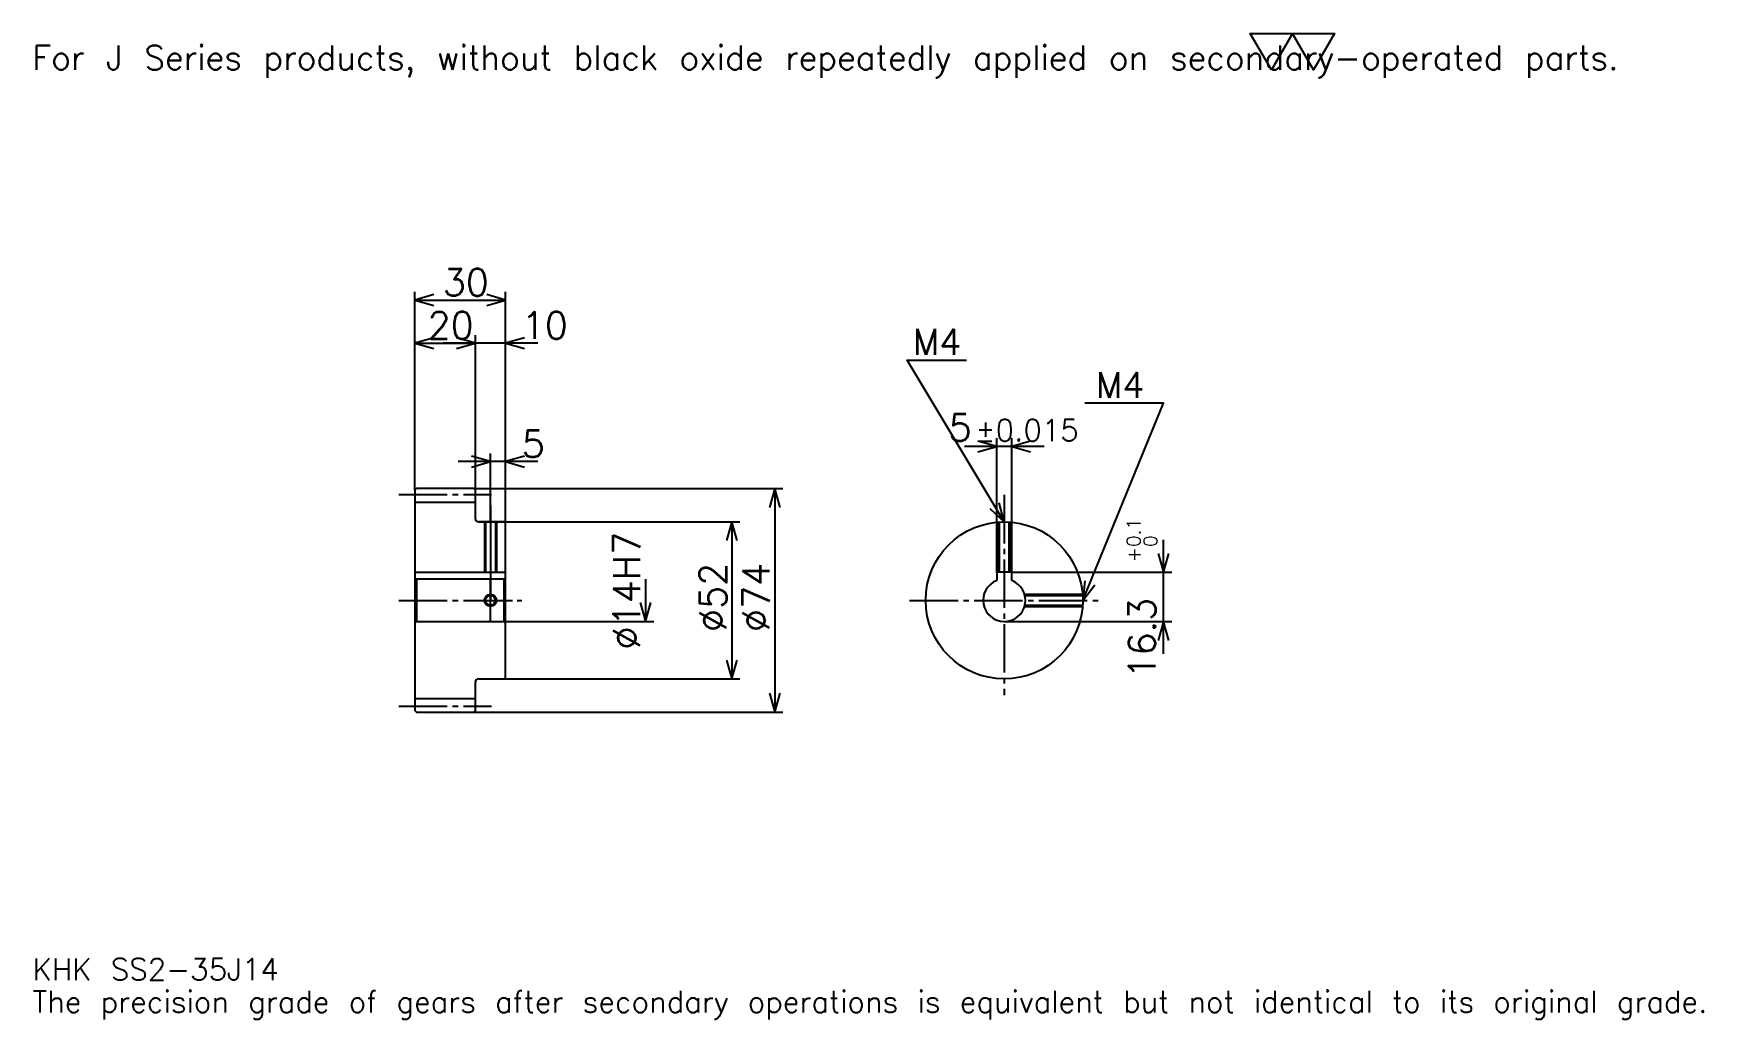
# Model space of a CAD drawing. Extents: x 18 to 571, y 7 to 333.
import ezdxf

# ---------------------------------------------------------------- set-up
doc = ezdxf.new("R2010")
doc.units = 0
doc.linetypes.add('DASHDOT', pattern=[21.391305, 16.043478, -1.782609, 1.782609, -1.782609])
doc.layers.get('0').update_dxf_attribs({"linetype": 'CONTINUOUS'})
doc.layers.add('DASHDOT', color=6, linetype='DASHDOT')
doc.styles.add('KANJI', font='TXT', dxfattribs={"bigfont": 'BIGFONT'})

msp = doc.modelspace()

# ---------------------------------------------------------------- linework, layer by layer
at = {"color": 5}
for p, q in [((144.391296, 182.282608), (144.391296, 247.347824)), ((144.391296, 244.67392), (174.391296, 244.67392)), ((174.391296, 182.282608), (174.391296, 247.347824)), ((164.391296, 182.282608), (164.391296, 233.086945)), ((144.391296, 230.41304), (164.391296, 230.41304)), ((185.086945, 230.41304), (153.695648, 230.41304)), ((169.391296, 182.282608), (169.391296, 193.869568)), ((352.630432, 196.239136), (326.239136, 196.239136)), ((336.934753, 154.582611), (336.934753, 198.91304)), ((341.934753, 154.582611), (341.934753, 198.91304)), ((185.086945, 191.195648), (158.695648, 191.195648)), ((144.391296, 181.782608), (144.391296, 182.282608)), ((163.891296, 182.282608), (174.391296, 182.282608)), ((164.391296, 181.782608), (164.391296, 182.282608)), ((169.391296, 171.282608), (169.391296, 182.282608)), ((169.391296, 171.282608), (169.391296, 182.282608)), ((174.391296, 182.282608), (266.195648, 182.282608)), ((174.391296, 170.782608), (174.391296, 182.282608)), ((263.521729, 182.282608), (263.521729, 108.282608)), ((165.391296, 171.282608), (174.391296, 171.282608)), ((174.391296, 171.282608), (251.934784, 171.282608)), ((249.260864, 171.282608), (249.260864, 119.282608)), ((392.173889, 127.58696), (392.173889, 165.278259)), ((220.73912, 152.282608), (220.73912, 138.282608)), ((341.934753, 154.582611), (394.847809, 154.582611)), ((174.391296, 138.282608), (223.413025, 138.282608)), ((339.434753, 138.282608), (394.847809, 138.282608)), ((165.391296, 119.282608), (174.391296, 119.282608)), ((174.391296, 119.282608), (251.934784, 119.282608)), ((163.891296, 108.282608), (174.391296, 108.282608)), ((174.391296, 108.282608), (266.195648, 108.282608))]:
    msp.add_line(p, q, dxfattribs=at)
at = {"color": 4}
for p, q in [((144.391296, 177.782608), (164.391296, 177.782608)), ((144.391296, 154.582611), (174.391296, 154.582611)), ((144.891296, 152.282608), (144.891296, 138.282608)), ((173.891296, 152.282608), (174.391296, 152.782608)), ((173.891296, 138.282608), (174.391296, 137.782608)), ((144.391296, 112.782608), (164.391296, 112.782608))]:
    msp.add_line(p, q, dxfattribs=at)
at = {"color": 7}
msp.add_lwpolyline([(427.82608, 320.869568), (420.873901, 332.920013), (448.682617, 332.920013), (441.730438, 320.869568), (434.778259, 332.920013), (427.82608, 320.869568)], dxfattribs=at)
at = {"color": 5}
for points in [[(150.630432, 246.456512), (144.391296, 244.67392), (150.630432, 242.891296)], [(168.152161, 242.891296), (174.391296, 244.67392), (168.152161, 246.456512)], [(150.630432, 232.195648), (144.391296, 230.41304), (150.630432, 228.630432)], [(158.152161, 228.630432), (164.391296, 230.41304), (158.152161, 232.195648)], [(158.152161, 228.630432), (164.391296, 230.41304), (158.152161, 232.195648)], [(180.630432, 232.195648), (174.391296, 230.41304), (180.630432, 228.630432)], [(339.434753, 171.282608), (307.347839, 224.760864), (326.956512, 224.760864)], [(365.434753, 145.282608), (392.173889, 210.5), (366.147827, 210.5)], [(330.695618, 194.456512), (336.934753, 196.239136), (330.695618, 198.021729)], [(348.173889, 198.021729), (341.934753, 196.239136), (348.173889, 194.456512)], [(163.152161, 189.41304), (169.391296, 191.195648), (163.152161, 192.978256)], [(180.630432, 192.978256), (174.391296, 191.195648), (180.630432, 189.41304)], [(265.304321, 176.043472), (263.521729, 182.282608), (261.739136, 176.043472)], [(334.696167, 175.715469), (339.434753, 171.282608), (337.753357, 177.549759)], [(251.043472, 165.043472), (249.260864, 171.282608), (247.478256, 165.043472)], [(390.391296, 160.821747), (392.173889, 154.582611), (393.956482, 160.821747)], [(366.152222, 151.731613), (365.434753, 145.282608), (369.450958, 150.379135)], [(218.956512, 144.521744), (220.73912, 138.282608), (222.521729, 144.521744)], [(393.956482, 132.043472), (392.173889, 138.282608), (390.391296, 132.043472)], [(247.478256, 125.521736), (249.260864, 119.282608), (251.043472, 125.521736)], [(261.739136, 114.521736), (263.521729, 108.282608), (265.304321, 114.521736)]]:
    msp.add_lwpolyline(points, dxfattribs=at)
at = {"color": 4}
for points in [[(164.391296, 172.282608), (164.391296, 181.782608), (163.891296, 182.282608), (144.891296, 182.282608), (144.391296, 181.782608), (144.391296, 137.782608)], [(165.391296, 119.282608), (173.891296, 119.282608), (174.391296, 119.782608), (174.391296, 170.782608), (173.891296, 171.282608), (165.391296, 171.282608)], [(167.391296, 171.282608), (167.391296, 154.582611)], [(167.771301, 171.282608), (167.771301, 154.582611)], [(171.011292, 171.282608), (171.011292, 154.582611)], [(171.391296, 171.282608), (171.391296, 154.582611)], [(337.434753, 154.582611), (337.434753, 171.205566)], [(337.814758, 154.582611), (337.814758, 171.232086)], [(341.054749, 154.582611), (341.054749, 171.232086)], [(341.434753, 154.582611), (341.434753, 171.205566)], [(144.391296, 137.782608), (144.891296, 138.282608), (173.891296, 138.282608), (173.891296, 152.282608), (144.891296, 152.282608), (144.391296, 152.782608)], [(341.934753, 151.820953), (341.934753, 154.582611), (336.934753, 154.582611), (336.934753, 151.820953)], [(346.142975, 147.282608), (365.357727, 147.282608)], [(346.244751, 146.902603), (365.384247, 146.902603)], [(346.142975, 143.282608), (365.357727, 143.282608)], [(346.244751, 143.662613), (365.384247, 143.662613)], [(144.391296, 137.782608), (144.391296, 108.782608), (144.891296, 108.282608), (163.891296, 108.282608), (164.391296, 108.782608), (164.391296, 118.282608)]]:
    msp.add_lwpolyline(points, dxfattribs=at)
for centre, radius in [((339.434753, 145.282608), 26), ((169.391296, 145.282608), 1.62)]:
    msp.add_circle(centre, radius, dxfattribs=at)
at = {"color": 7}
msp.add_circle((169.391296, 145.282608), 2, dxfattribs=at)
at = {"color": 4}
for centre, radius, start, end in [((165.391296, 172.282608), 1, 180, 270), ((339.434753, 145.282608), 7, 110.92483306, 69.07516694), ((165.391296, 118.282608), 1, 90, 180)]:
    msp.add_arc(centre, radius, start, end, dxfattribs=at)
at = {"layer": 'DASHDOT', "color": 7}
for p, q in [((139.043472, 180.282608), (169.73912, 180.282608)), ((339.434753, 180.195648), (339.434753, 113.934784)), ((169.391296, 171.282608), (169.391296, 145.282608)), ((139.043472, 145.282608), (179.73912, 145.282608)), ((308.086945, 145.282608), (370.782593, 145.282608)), ((139.043472, 110.282608), (169.73912, 110.282608))]:
    msp.add_line(p, q, dxfattribs=at)
for points in [[(169.391296, 176.630432), (169.391296, 149.234787)], [(169.391296, 137.934784), (169.391296, 152.630432)], [(162.043472, 145.282608), (176.73912, 145.282608)]]:
    msp.add_lwpolyline(points, dxfattribs=at)

# ---------------------------------------------------------------- texts
at = {"color": 7, "style": 'KANJI'}
for s, height, p in [('For J Series products, without black oxide repeatedly applied on secondary-operated parts.', 8.021739, (17.826086, 320.869568)), ('30', 8.913043, (153.597824, 246.100006)), ('20', 8.913043, (148.597824, 231.839127)), ('10', 8.913043, (179.73912, 231.839127)), ('M4', 8.556522, (309.130432, 226.543488)), ('M4', 8.556522, (369.713013, 212.282608)), ('5', 8.913043, (321.036499, 198.021729)), ('%%p0.015', 7.130435, (329.859314, 198.021729)), ('5', 8.913043, (179.73912, 192.621735)), ('KHK SS2-35J14', 7.130435, (17.826086, 19.608696)), ('The precision grade of gears after secondary operations is equivalent but not identical to its original grade.', 7.130435, (17.826086, 8.913043))]:
    msp.add_text(s, height=height, dxfattribs=at).set_placement(p)
for s, height, p in [('%%c14H7', 8.913043, (218.956512, 129.016296)), ('0.1', 4.456522, (384.508667, 162.958817)), ('0', 4.456522, (390.03476, 162.958817)), ('+', 4.456522, (384.508667, 157.967514)), ('%%c52', 8.913043, (247.478256, 134.809784)), ('%%c74', 8.913043, (261.739136, 134.809784)), ('16.3', 8.913043, (389.499969, 119.388329))]:
    msp.add_text(s, height=height, rotation=90, dxfattribs=at).set_placement(p)

doc.saveas('drawing.dxf')
